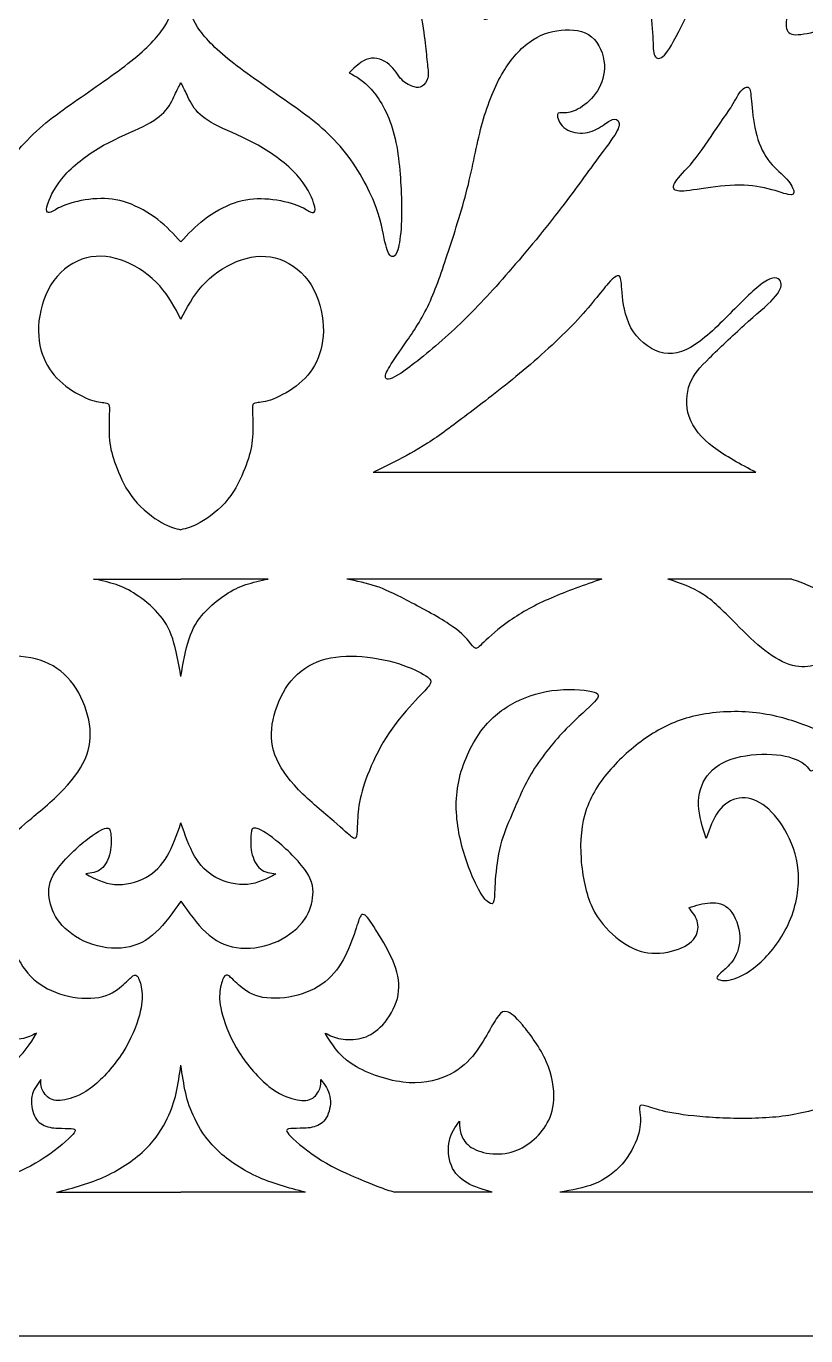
# Model space of a CAD drawing. Header units: millimetres. Extents: x 142 to 455, y 14 to 407.
# Drawn here: x 287.1 to 347.4, y 14.3 to 115.5 of the extents above; entities that cross this region are included whole.
import ezdxf

# ---------------------------------------------------------------- set-up
doc = ezdxf.new("R2010")
doc.units = ezdxf.units.MM
for name, color, linetype in [('Default', 7, 'Continuous'), ('DV1_Layer_1', 7, 'Continuous'), ('Layer_1', 7, 'Continuous')]:
    doc.layers.add(name, color=color, linetype=linetype)

# ---------------------------------------------------------------- blocks, each defined once
blk = doc.blocks.new('SE')
at = {"layer": 'DV1_Layer_1', "color": 7, "linetype": 'Continuous'}
for points, knots in [([(349.11, 124.62), (349.81, 126.5), (350.66, 128.93), (352.33, 134.21), (353.15, 137.07), (354.05, 139.95), (354.13, 139.98), (354.71, 139.99), (355.29, 139.99), (356.36, 139.98), (357.16, 139.96), (357.96, 139.94), (358.49, 139.91), (358.71, 139.7), (358.93, 139.49), (358.76, 138.72), (357.9, 137.26), (357.72, 136.78), (357.53, 136.29), (357.59, 136.05), (357.73, 135.92), (357.87, 135.79), (358.1, 135.78), (359.67, 135.91), (361.02, 136.05), (361.74, 136.09), (362.46, 136.12), (362.56, 136.05), (362.44, 135.66), (362.32, 135.27), (361.97, 134.55), (361.54, 133.08), (361.46, 132.32), (361.72, 131.05), (362.06, 130.54), (362.27, 130.25), (362.47, 129.97), (362.54, 129.91), (362.58, 129.8), (362.62, 129.68), (362.62, 129.51), (362.32, 129.1), (362.03, 128.68), (361.44, 128.03), (360.97, 127.28), (360.5, 126.54), (360.14, 125.71), (359.89, 124.98), (359.63, 124.24), (359.47, 123.6), (359.53, 122.41), (359.74, 121.87), (360.05, 121.48), (360.36, 121.09), (360.76, 120.84), (361.32, 120.76), (361.87, 120.67), (362.59, 120.74), (363.31, 120.79), (364.04, 120.84), (364.79, 120.87), (365.56, 120.85), (366.33, 120.83), (367.13, 120.76), (367.62, 120.65), (368.11, 120.54), (368.3, 120.4), (368.41, 120.22), (368.51, 120.04), (368.54, 119.83), (368.4, 119.4), (368.23, 119.19), (367.68, 118.89), (367.31, 118.8), (366.71, 118.79), (366.1, 118.77), (365.26, 118.83), (364.47, 118.82), (363.69, 118.82), (362.96, 118.74), (361.86, 118.63), (361.49, 118.59), (360.4, 118.17), (359.69, 117.8), (359.15, 116.66), (359.32, 115.89), (359.99, 114.13), (360.49, 113.15), (361.07, 112.03), (361.16, 111.9), (361.29, 111.49), (361.37, 110.92), (360.77, 110.98), (360.34, 111.24), (359.9, 111.5), (359.33, 112), (358.88, 112.32), (358.43, 112.63), (358.1, 112.76), (357.36, 112.76), (356.95, 112.63), (356.6, 112.06), (356.26, 111.49), (355.99, 110.48), (355.62, 108.73), (355.52, 108.01), (355.3, 107.36), (355.08, 106.71), (354.73, 106.13), (354.42, 105.75), (354.1, 105.36), (353.82, 105.16), (353.19, 105.03), (352.85, 105.11), (352.68, 105.41), (352.5, 105.71), (352.5, 106.23), (352.62, 107.76), (352.73, 108.76), (353.28, 110.63), (353.7, 111.5), (353.96, 112.12), (354.22, 112.75), (354.3, 113.12), (354.3, 113.51), (354.29, 113.9), (354.19, 114.32), (353.78, 114.7), (353.36, 115.07), (352.63, 115.42), (350.89, 115.6), (349.88, 115.44), (348.98, 115.27), (348.08, 115.09), (347.29, 114.89), (346.76, 114.86), (346.24, 114.83), (345.96, 114.97), (345.87, 115.34), (345.78, 115.7), (345.86, 116.29), (346.42, 117.94), (346.89, 119.02), (347.39, 120.21), (347.89, 121.41), (348.42, 122.74), (349.11, 124.62)], [0, 0, 0, 0, 0.017241, 0.017241, 0.034483, 0.034483, 0.051724, 0.051724, 0.051724, 0.068966, 0.068966, 0.068966, 0.086207, 0.086207, 0.086207, 0.103448, 0.12069, 0.12069, 0.12069, 0.137931, 0.137931, 0.137931, 0.155172, 0.155172, 0.172414, 0.172414, 0.172414, 0.189655, 0.189655, 0.189655, 0.206897, 0.206897, 0.224138, 0.224138, 0.241379, 0.241379, 0.241379, 0.258621, 0.258621, 0.258621, 0.275862, 0.275862, 0.275862, 0.293103, 0.293103, 0.293103, 0.310345, 0.310345, 0.310345, 0.327586, 0.327586, 0.344828, 0.344828, 0.344828, 0.362069, 0.362069, 0.362069, 0.37931, 0.37931, 0.37931, 0.396552, 0.396552, 0.396552, 0.413793, 0.413793, 0.413793, 0.431034, 0.431034, 0.431034, 0.448276, 0.448276, 0.465517, 0.465517, 0.482759, 0.482759, 0.482759, 0.5, 0.5, 0.5, 0.517241, 0.517241, 0.534483, 0.534483, 0.551724, 0.551724, 0.568966, 0.568966, 0.586207, 0.586207, 0.603448, 0.603448, 0.62069, 0.637931, 0.637931, 0.637931, 0.655172, 0.655172, 0.655172, 0.672414, 0.672414, 0.689655, 0.689655, 0.689655, 0.706897, 0.706897, 0.724138, 0.724138, 0.724138, 0.741379, 0.741379, 0.741379, 0.758621, 0.758621, 0.775862, 0.775862, 0.775862, 0.793103, 0.793103, 0.810345, 0.810345, 0.827586, 0.827586, 0.827586, 0.844828, 0.844828, 0.844828, 0.862069, 0.862069, 0.862069, 0.87931, 0.87931, 0.896552, 0.896552, 0.896552, 0.913793, 0.913793, 0.913793, 0.931034, 0.931034, 0.931034, 0.948276, 0.948276, 0.965517, 0.965517, 0.965517, 1, 1, 1, 1]), ([(321.56, 129.93), (321.85, 131.02), (322.33, 132.45), (323.17, 133.71), (324, 134.97), (325.19, 136.05), (326.22, 136.85), (327.24, 137.65), (328.11, 138.16), (329.23, 138.44), (330.34, 138.71), (331.7, 138.74), (332.9, 138.52), (334.1, 138.31), (335.14, 137.85), (336.75, 136.38), (337.33, 135.37), (337.73, 134.4), (338.12, 133.44), (338.35, 132.52), (338.41, 131.65), (338.47, 130.77), (338.35, 129.92), (337.68, 128.33), (337.13, 127.57), (336.41, 127.04), (335.7, 126.51), (334.83, 126.21), (334.08, 126.26), (333.34, 126.31), (332.73, 126.71), (332.11, 127.11), (332.13, 126.27), (332.14, 125.43), (332.43, 124.64), (332.71, 123.86), (333.27, 123.13), (334.01, 122.7), (334.74, 122.27), (335.65, 122.14), (337.57, 122.6), (338.57, 123.18), (339.3, 123.75), (340.02, 124.31), (340.48, 124.86), (341.22, 125.66), (341.51, 125.91), (341.74, 126.05), (341.97, 126.18), (342.31, 126.21), (342.31, 125.41), (341.67, 123.58), (341.02, 122.16), (340.22, 120.48), (339.41, 118.8), (338.44, 116.87), (337.78, 115.57), (337.11, 114.27), (336.75, 113.6), (336.43, 113.27), (336.11, 112.95), (335.83, 112.96), (335.69, 113.22), (335.55, 113.47), (335.57, 113.97), (335.53, 114.72), (335.5, 115.47), (335.41, 116.47), (334.91, 118.17), (334.5, 118.87), (333.18, 120.01), (332.28, 120.46), (331.52, 120.68), (330.76, 120.9), (330.13, 120.9), (329.19, 120.69), (328.24, 120.49), (326.99, 120.07), (326.07, 119.54), (325.14, 119.02), (324.56, 118.37), (323.59, 117.13), (323.2, 116.53), (322.92, 116.24), (322.63, 115.94), (322.45, 115.96), (322.29, 116.57), (322.13, 117.17), (322, 118.37), (321.84, 119.75), (321.67, 121.13), (321.47, 122.69), (321.35, 123.98), (321.22, 125.27), (321.16, 126.3), (321.17, 127.19), (321.19, 128.08), (321.27, 128.84), (321.56, 129.93)], [0, 0, 0, 0, 0.027027, 0.027027, 0.027027, 0.054054, 0.054054, 0.054054, 0.081081, 0.081081, 0.081081, 0.108108, 0.108108, 0.108108, 0.135135, 0.135135, 0.162162, 0.162162, 0.162162, 0.189189, 0.189189, 0.189189, 0.216216, 0.216216, 0.243243, 0.243243, 0.243243, 0.27027, 0.27027, 0.27027, 0.297297, 0.297297, 0.297297, 0.324324, 0.324324, 0.324324, 0.351351, 0.351351, 0.351351, 0.378378, 0.378378, 0.405405, 0.405405, 0.405405, 0.432432, 0.432432, 0.459459, 0.459459, 0.459459, 0.486486, 0.513514, 0.513514, 0.540541, 0.540541, 0.540541, 0.567568, 0.567568, 0.567568, 0.594595, 0.594595, 0.594595, 0.621622, 0.621622, 0.621622, 0.648649, 0.648649, 0.648649, 0.675676, 0.675676, 0.702703, 0.702703, 0.72973, 0.72973, 0.72973, 0.756757, 0.756757, 0.756757, 0.783784, 0.783784, 0.783784, 0.810811, 0.810811, 0.837838, 0.837838, 0.837838, 0.864865, 0.864865, 0.864865, 0.891892, 0.891892, 0.891892, 0.918919, 0.918919, 0.918919, 0.945946, 0.945946, 0.945946, 1, 1, 1, 1]), ([(299.06, 128.14), (298.87, 126.85), (298.68, 125.57), (298.28, 124.44), (297.88, 123.31), (297.28, 122.34), (296.63, 121.67), (295.98, 121), (295.28, 120.63), (294.32, 120.42), (293.36, 120.21), (292.13, 120.17), (291.23, 120.26), (290.33, 120.36), (289.76, 120.59), (289.24, 121.01), (288.72, 121.44), (288.24, 122.07), (288.09, 122.78), (287.94, 123.48), (288.12, 124.27), (288.29, 125.06), (288.76, 124.56), (289.23, 124.06), (289.89, 123.9), (290.56, 123.74), (291.41, 123.93), (292.57, 124.47), (292.87, 124.83), (293.26, 126.23), (293.34, 127.27), (293.05, 128.19), (292.76, 129.11), (292.09, 129.91), (290.74, 131.1), (290.07, 131.48), (289.13, 131.51), (288.19, 131.54), (286.97, 131.21), (286, 130.62), (285.03, 130.02), (284.3, 129.17), (283.62, 127.85), (282.93, 126.54), (282.29, 124.77), (281.78, 122.78), (281.26, 120.79), (280.88, 118.57), (280.63, 117.09), (280.38, 115.62), (280.26, 114.87), (280.18, 114.22), (280.1, 113.57), (280.06, 113.02), (280.01, 112.57), (279.96, 112.13), (279.9, 111.8), (279.98, 111.52), (280.05, 111.23), (280.25, 110.99), (280.6, 110.75), (280.76, 110.75), (281.3, 110.9), (281.69, 111.06), (282, 111.38), (282.3, 111.7), (282.53, 112.19), (283.37, 112.9), (283.99, 113.13), (285.09, 112.87), (285.57, 112.39), (286.06, 111.9), (285.52, 111.62), (284.97, 111.33), (283.75, 109.95), (283.06, 108.85), (282.65, 107.38), (282.23, 105.91), (282.09, 104.06), (282.03, 102.66), (281.98, 101.27), (282, 100.31), (282.08, 99.56), (282.15, 98.81), (282.26, 98.27), (282.55, 97.68), (282.72, 97.64), (283.02, 97.88), (283.15, 98.17), (283.43, 99.51), (283.59, 100.57), (284.13, 101.91), (284.67, 103.26), (285.6, 104.91), (286.75, 106.23), (287.9, 107.56), (289.27, 108.58), (292.3, 110.7), (293.96, 111.82), (295.2, 112.81), (296.44, 113.8), (297.27, 114.67), (297.77, 115.44), (298.27, 116.2), (298.44, 116.86), (298.6, 117.54), (298.76, 118.23), (298.91, 118.94), (299.06, 119.66)], [0, 0, 0, 0, 0.02439, 0.02439, 0.02439, 0.04878, 0.04878, 0.04878, 0.073171, 0.073171, 0.073171, 0.097561, 0.097561, 0.097561, 0.121951, 0.121951, 0.121951, 0.146341, 0.146341, 0.146341, 0.170732, 0.170732, 0.170732, 0.195122, 0.195122, 0.195122, 0.219512, 0.219512, 0.243902, 0.243902, 0.268293, 0.268293, 0.268293, 0.292683, 0.292683, 0.317073, 0.317073, 0.317073, 0.341463, 0.341463, 0.341463, 0.365854, 0.365854, 0.365854, 0.390244, 0.390244, 0.390244, 0.414634, 0.414634, 0.414634, 0.439024, 0.439024, 0.439024, 0.463415, 0.463415, 0.463415, 0.487805, 0.487805, 0.487805, 0.512195, 0.512195, 0.536585, 0.536585, 0.560976, 0.560976, 0.560976, 0.585366, 0.585366, 0.609756, 0.609756, 0.634146, 0.634146, 0.634146, 0.658537, 0.658537, 0.682927, 0.682927, 0.682927, 0.707317, 0.707317, 0.707317, 0.731707, 0.731707, 0.731707, 0.756098, 0.756098, 0.780488, 0.780488, 0.804878, 0.804878, 0.829268, 0.829268, 0.829268, 0.853659, 0.853659, 0.853659, 0.878049, 0.878049, 0.902439, 0.902439, 0.902439, 0.926829, 0.926829, 0.926829, 0.95122, 0.95122, 0.95122, 1, 1, 1, 1]), ([(299.06, 128.14), (299.25, 126.85), (299.45, 125.57), (299.84, 124.44), (300.24, 123.31), (300.84, 122.34), (301.49, 121.67), (302.14, 121), (302.84, 120.63), (303.8, 120.42), (304.77, 120.21), (306, 120.17), (306.89, 120.26), (307.79, 120.36), (308.37, 120.59), (308.89, 121.01), (309.41, 121.44), (309.88, 122.07), (310.03, 122.78), (310.18, 123.48), (310.01, 124.27), (309.84, 125.06), (309.37, 124.56), (308.89, 124.06), (308.23, 123.9), (307.57, 123.74), (306.71, 123.93), (305.55, 124.47), (305.25, 124.83), (304.87, 126.23), (304.78, 127.27), (305.07, 128.19), (305.37, 129.11), (306.04, 129.91), (307.38, 131.1), (308.05, 131.48), (308.99, 131.51), (309.94, 131.54), (311.15, 131.21), (312.12, 130.62), (313.09, 130.02), (313.82, 129.17), (314.51, 127.85), (315.19, 126.54), (315.83, 124.77), (316.35, 122.78), (316.86, 120.79), (317.25, 118.57), (317.5, 117.09), (317.75, 115.62), (317.86, 114.87), (317.94, 114.22), (318.02, 113.57), (318.06, 113.02), (318.11, 112.57), (318.16, 112.13), (318.22, 111.8), (318.15, 111.52), (318.08, 111.23), (317.88, 110.99), (317.52, 110.75), (317.36, 110.75), (316.82, 110.9), (316.43, 111.06), (316.13, 111.38), (315.82, 111.7), (315.59, 112.19), (314.75, 112.9), (314.13, 113.13), (313.04, 112.87), (312.55, 112.39), (312.06, 111.9), (312.61, 111.62), (313.15, 111.33), (314.38, 109.95), (315.06, 108.85), (315.48, 107.38), (315.89, 105.91), (316.03, 104.06), (316.09, 102.66), (316.15, 101.27), (316.12, 100.31), (316.05, 99.56), (315.98, 98.81), (315.86, 98.27), (315.58, 97.68), (315.41, 97.64), (315.11, 97.88), (314.98, 98.17), (314.69, 99.51), (314.53, 100.57), (313.99, 101.91), (313.45, 103.26), (312.52, 104.91), (311.37, 106.23), (310.22, 107.56), (308.85, 108.58), (305.82, 110.7), (304.17, 111.82), (302.92, 112.81), (301.68, 113.8), (300.85, 114.67), (300.35, 115.44), (299.85, 116.2), (299.68, 116.86), (299.52, 117.54), (299.36, 118.23), (299.21, 118.94), (299.06, 119.66)], [0, 0, 0, 0, 0.02439, 0.02439, 0.02439, 0.04878, 0.04878, 0.04878, 0.073171, 0.073171, 0.073171, 0.097561, 0.097561, 0.097561, 0.121951, 0.121951, 0.121951, 0.146341, 0.146341, 0.146341, 0.170732, 0.170732, 0.170732, 0.195122, 0.195122, 0.195122, 0.219512, 0.219512, 0.243902, 0.243902, 0.268293, 0.268293, 0.268293, 0.292683, 0.292683, 0.317073, 0.317073, 0.317073, 0.341463, 0.341463, 0.341463, 0.365854, 0.365854, 0.365854, 0.390244, 0.390244, 0.390244, 0.414634, 0.414634, 0.414634, 0.439024, 0.439024, 0.439024, 0.463415, 0.463415, 0.463415, 0.487805, 0.487805, 0.487805, 0.512195, 0.512195, 0.536585, 0.536585, 0.560976, 0.560976, 0.560976, 0.585366, 0.585366, 0.609756, 0.609756, 0.634146, 0.634146, 0.634146, 0.658537, 0.658537, 0.682927, 0.682927, 0.682927, 0.707317, 0.707317, 0.707317, 0.731707, 0.731707, 0.731707, 0.756098, 0.756098, 0.780488, 0.780488, 0.804878, 0.804878, 0.829268, 0.829268, 0.829268, 0.853659, 0.853659, 0.853659, 0.878049, 0.878049, 0.902439, 0.902439, 0.902439, 0.926829, 0.926829, 0.926829, 0.95122, 0.95122, 0.95122, 1, 1, 1, 1]), ([(323.66, 95.68), (324.97, 97.15), (326.49, 98.94), (327.76, 100.57), (329.04, 102.19), (330.09, 103.66), (330.89, 104.76), (331.7, 105.86), (332.27, 106.59), (332.59, 107.1), (332.91, 107.61), (332.98, 107.89), (332.92, 108.08), (332.86, 108.28), (332.66, 108.38), (332.41, 108.3), (332.17, 108.22), (331.88, 107.96), (331.5, 107.73), (331.11, 107.49), (330.63, 107.28), (330.11, 107.25), (329.59, 107.22), (329.03, 107.38), (328.3, 108.01), (328.13, 108.48), (328.2, 108.88), (328.44, 108.8), (328.76, 108.82), (329.09, 108.83), (329.49, 108.93), (329.94, 109.21), (330.39, 109.49), (330.89, 109.95), (331.25, 110.52), (331.61, 111.09), (331.84, 111.78), (331.79, 112.55), (331.74, 113.33), (331.41, 114.2), (330.81, 114.7), (330.2, 115.19), (329.31, 115.3), (327.59, 115.12), (326.74, 114.82), (325.97, 114.25), (325.19, 113.69), (324.47, 112.86), (323.85, 111.76), (323.23, 110.66), (322.7, 109.29), (321.9, 106.31), (321.63, 104.69), (321.2, 102.96), (320.76, 101.24), (320.16, 99.39), (319.13, 96.28), (318.7, 95.01), (318.14, 93.86), (317.58, 92.71), (316.88, 91.68), (316.32, 90.88), (315.76, 90.07), (315.35, 89.48), (315.11, 89.06), (314.86, 88.63), (314.79, 88.36), (315.11, 88.18), (315.49, 88.28), (317.29, 89.56), (318.7, 90.73), (319.97, 91.89), (321.23, 93.05), (322.35, 94.21), (323.66, 95.68)], [0, 0, 0, 0, 0.035714, 0.035714, 0.035714, 0.071429, 0.071429, 0.071429, 0.107143, 0.107143, 0.107143, 0.142857, 0.142857, 0.142857, 0.178571, 0.178571, 0.178571, 0.214286, 0.214286, 0.214286, 0.25, 0.25, 0.25, 0.285714, 0.285714, 0.321429, 0.321429, 0.357143, 0.357143, 0.357143, 0.392857, 0.392857, 0.392857, 0.428571, 0.428571, 0.428571, 0.464286, 0.464286, 0.464286, 0.5, 0.5, 0.5, 0.535714, 0.535714, 0.571429, 0.571429, 0.571429, 0.607143, 0.607143, 0.607143, 0.642857, 0.642857, 0.678571, 0.678571, 0.678571, 0.714286, 0.714286, 0.75, 0.75, 0.75, 0.785714, 0.785714, 0.785714, 0.821429, 0.821429, 0.821429, 0.857143, 0.857143, 0.892857, 0.892857, 0.928571, 0.928571, 0.928571, 1, 1, 1, 1]), ([(299.06, 98.84), (298.51, 99.44), (297.96, 100.04), (296.57, 101.11), (295.73, 101.58), (294.13, 102.14), (293.37, 102.22), (291.76, 102.14), (290.9, 101.96), (290.31, 101.76), (289.72, 101.57), (289.39, 101.34), (288.94, 101.09), (288.83, 101.08), (288.75, 101.15), (288.67, 101.22), (288.63, 101.38), (288.8, 101.87), (288.97, 102.36), (289.36, 103.19), (290.86, 104.85), (291.97, 105.68), (293.09, 106.31), (294.2, 106.93), (295.31, 107.36), (296.97, 108.18), (297.51, 108.56), (298.27, 109.46), (298.48, 109.98), (298.65, 110.34), (298.82, 110.7), (298.94, 110.92), (299.06, 111.13)], [0, 0, 0, 0, 0.071429, 0.071429, 0.142857, 0.142857, 0.214286, 0.214286, 0.285714, 0.285714, 0.285714, 0.357143, 0.357143, 0.428571, 0.428571, 0.428571, 0.5, 0.5, 0.5, 0.571429, 0.571429, 0.642857, 0.642857, 0.642857, 0.714286, 0.714286, 0.785714, 0.785714, 0.857143, 0.857143, 0.857143, 1, 1, 1, 1]), ([(299.06, 98.84), (299.61, 99.44), (300.16, 100.04), (301.55, 101.11), (302.4, 101.58), (304, 102.14), (304.75, 102.22), (306.37, 102.14), (307.22, 101.96), (307.82, 101.76), (308.41, 101.57), (308.74, 101.34), (309.18, 101.09), (309.29, 101.08), (309.37, 101.15), (309.45, 101.22), (309.49, 101.38), (309.32, 101.87), (309.15, 102.36), (308.77, 103.19), (307.27, 104.85), (306.15, 105.68), (305.04, 106.31), (303.92, 106.93), (302.81, 107.36), (301.15, 108.18), (300.61, 108.56), (299.85, 109.46), (299.64, 109.98), (299.47, 110.34), (299.3, 110.7), (299.18, 110.92), (299.06, 111.13)], [0, 0, 0, 0, 0.071429, 0.071429, 0.142857, 0.142857, 0.214286, 0.214286, 0.285714, 0.285714, 0.285714, 0.357143, 0.357143, 0.428571, 0.428571, 0.428571, 0.5, 0.5, 0.5, 0.571429, 0.571429, 0.642857, 0.642857, 0.642857, 0.714286, 0.714286, 0.785714, 0.785714, 0.857143, 0.857143, 0.857143, 1, 1, 1, 1]), ([(340.63, 107.87), (340.18, 107.21), (339.51, 106.15), (338.89, 105.36), (338.27, 104.56), (337.7, 104.04), (337.4, 103.64), (337.1, 103.24), (337.07, 102.96), (337.27, 102.84), (337.47, 102.72), (337.9, 102.75), (338.66, 102.86), (339.42, 102.96), (340.52, 103.15), (341.52, 103.21), (342.51, 103.26), (343.39, 103.19), (344.17, 103.02), (344.95, 102.85), (345.62, 102.58), (346.01, 102.51), (346.39, 102.44), (346.49, 102.56), (346.36, 103.06), (346.14, 103.44), (345.38, 104.22), (344.85, 104.64), (344.43, 105.21), (344.01, 105.79), (343.69, 106.53), (343.49, 107.36), (343.29, 108.19), (343.21, 109.1), (343.16, 109.72), (343.11, 110.33), (343.09, 110.65), (342.97, 110.76), (342.84, 110.88), (342.59, 110.79), (342.34, 110.48), (342.08, 110.16), (341.81, 109.62), (341.56, 109.21), (341.31, 108.8), (341.08, 108.53), (340.63, 107.87)], [0, 0, 0, 0, 0.058824, 0.058824, 0.058824, 0.117647, 0.117647, 0.117647, 0.176471, 0.176471, 0.176471, 0.235294, 0.235294, 0.235294, 0.294118, 0.294118, 0.294118, 0.352941, 0.352941, 0.352941, 0.411765, 0.411765, 0.411765, 0.470588, 0.470588, 0.529412, 0.529412, 0.588235, 0.588235, 0.588235, 0.647059, 0.647059, 0.647059, 0.705882, 0.705882, 0.705882, 0.764706, 0.764706, 0.764706, 0.823529, 0.823529, 0.823529, 0.882353, 0.882353, 0.882353, 1, 1, 1, 1]), ([(299.06, 92.88), (298.6, 93.77), (298.13, 94.65), (297.42, 95.44), (296.71, 96.22), (295.76, 96.91), (294.76, 97.32), (293.77, 97.72), (292.74, 97.85), (291.77, 97.61), (290.8, 97.37), (289.89, 96.75), (289.24, 95.86), (288.59, 94.97), (288.2, 93.8), (288.09, 92.73), (287.97, 91.65), (288.13, 90.68), (288.79, 89.07), (289.29, 88.43), (290.56, 87.36), (291.33, 86.93), (292.53, 86.47), (292.96, 86.44), (293.2, 86.41), (293.44, 86.37), (293.56, 86.29), (293.53, 85.69), (293.5, 84.66), (293.49, 83.93), (293.57, 83.28), (293.66, 82.63), (293.84, 82.06), (294.13, 81.33), (294.41, 80.6), (294.8, 79.72), (295.43, 78.95), (296.06, 78.17), (296.93, 77.52), (297.57, 77.15), (298.22, 76.78), (298.64, 76.69), (299.06, 76.6)], [0, 0, 0, 0, 0.058824, 0.058824, 0.058824, 0.117647, 0.117647, 0.117647, 0.176471, 0.176471, 0.176471, 0.235294, 0.235294, 0.235294, 0.294118, 0.294118, 0.294118, 0.352941, 0.352941, 0.411765, 0.411765, 0.470588, 0.470588, 0.529412, 0.529412, 0.529412, 0.588235, 0.647059, 0.647059, 0.705882, 0.705882, 0.705882, 0.764706, 0.764706, 0.764706, 0.823529, 0.823529, 0.823529, 0.882353, 0.882353, 0.882353, 1, 1, 1, 1]), ([(299.06, 92.88), (299.53, 93.77), (299.99, 94.65), (300.7, 95.44), (301.41, 96.22), (302.37, 96.91), (303.36, 97.32), (304.35, 97.72), (305.38, 97.85), (306.35, 97.61), (307.32, 97.37), (308.24, 96.75), (308.89, 95.86), (309.54, 94.97), (309.92, 93.8), (310.04, 92.73), (310.15, 91.65), (309.99, 90.68), (309.34, 89.07), (308.84, 88.43), (307.57, 87.36), (306.79, 86.93), (305.6, 86.47), (305.17, 86.44), (304.92, 86.41), (304.68, 86.37), (304.57, 86.29), (304.6, 85.69), (304.62, 84.66), (304.64, 83.93), (304.55, 83.28), (304.47, 82.63), (304.28, 82.06), (304, 81.33), (303.71, 80.6), (303.32, 79.72), (302.7, 78.95), (302.07, 78.17), (301.2, 77.52), (300.55, 77.15), (299.9, 76.78), (299.48, 76.69), (299.06, 76.6)], [0, 0, 0, 0, 0.058824, 0.058824, 0.058824, 0.117647, 0.117647, 0.117647, 0.176471, 0.176471, 0.176471, 0.235294, 0.235294, 0.235294, 0.294118, 0.294118, 0.294118, 0.352941, 0.352941, 0.411765, 0.411765, 0.470588, 0.470588, 0.529412, 0.529412, 0.529412, 0.588235, 0.647059, 0.647059, 0.705882, 0.705882, 0.705882, 0.764706, 0.764706, 0.764706, 0.823529, 0.823529, 0.823529, 0.882353, 0.882353, 0.882353, 1, 1, 1, 1]), ([(343.51, 81.03), (342.32, 81.66), (341.14, 82.28), (340.22, 82.98), (339.3, 83.69), (338.64, 84.47), (338.35, 85.34), (338.05, 86.2), (338.13, 87.14), (338.4, 87.88), (338.68, 88.61), (339.17, 89.14), (339.92, 89.88), (340.67, 90.63), (341.68, 91.58), (342.6, 92.4), (343.52, 93.23), (344.35, 93.91), (344.85, 94.45), (345.35, 95), (345.52, 95.4), (345.44, 95.7), (345.35, 96.01), (345.01, 96.22), (343.77, 95.55), (342.87, 94.67), (341.87, 93.67), (340.88, 92.67), (339.8, 91.55), (338.81, 90.91), (337.83, 90.26), (336.94, 90.07), (336.07, 90.33), (335.2, 90.6), (334.34, 91.31), (333.85, 92.21), (333.36, 93.11), (333.23, 94.2), (333.16, 94.92), (333.1, 95.65), (333.1, 96.02), (332.86, 96.31), (332.61, 96.22), (332.08, 95.62), (331.54, 95.01), (330.71, 93.88), (329.51, 92.6), (328.3, 91.33), (326.72, 89.9), (325.23, 88.66), (323.75, 87.43), (322.36, 86.39), (321.19, 85.5), (320.02, 84.61), (319.06, 83.89), (318.13, 83.29), (317.2, 82.69), (316.31, 82.22), (315.61, 81.86), (314.91, 81.51), (314.41, 81.27), (313.91, 81.03)], [0, 0, 0, 0, 0.045455, 0.045455, 0.045455, 0.090909, 0.090909, 0.090909, 0.136364, 0.136364, 0.136364, 0.181818, 0.181818, 0.181818, 0.227273, 0.227273, 0.227273, 0.272727, 0.272727, 0.272727, 0.318182, 0.318182, 0.318182, 0.363636, 0.363636, 0.409091, 0.409091, 0.409091, 0.454545, 0.454545, 0.454545, 0.5, 0.5, 0.5, 0.545455, 0.545455, 0.545455, 0.590909, 0.590909, 0.590909, 0.636364, 0.636364, 0.681818, 0.681818, 0.681818, 0.727273, 0.727273, 0.727273, 0.772727, 0.772727, 0.772727, 0.818182, 0.818182, 0.818182, 0.863636, 0.863636, 0.863636, 0.909091, 0.909091, 0.909091, 1, 1, 1, 1]), ([(299.06, 65.25), (298.88, 66.29), (298.7, 67.34), (298.15, 68.99), (297.78, 69.61), (297.28, 70.16), (296.78, 70.72), (296.16, 71.22), (295.61, 71.58), (295.06, 71.95), (294.58, 72.18), (294.05, 72.36), (293.51, 72.53), (292.91, 72.66), (292.31, 72.79)], [0, 0, 0, 0, 0.166667, 0.166667, 0.333333, 0.333333, 0.333333, 0.5, 0.5, 0.5, 0.666667, 0.666667, 0.666667, 1, 1, 1, 1]), ([(299.06, 65.25), (299.24, 66.29), (299.42, 67.34), (299.97, 68.99), (300.34, 69.61), (300.84, 70.16), (301.34, 70.72), (301.97, 71.22), (302.52, 71.58), (303.07, 71.95), (303.54, 72.18), (304.07, 72.36), (304.61, 72.53), (305.21, 72.66), (305.81, 72.79)], [0, 0, 0, 0, 0.166667, 0.166667, 0.333333, 0.333333, 0.333333, 0.5, 0.5, 0.5, 0.666667, 0.666667, 0.666667, 1, 1, 1, 1]), ([(331.6, 72.79), (330.24, 72.32), (328.89, 71.85), (326.46, 70.79), (325.39, 70.21), (324.49, 69.58), (323.6, 68.96), (322.89, 68.31), (322.47, 67.91), (322.06, 67.52), (321.95, 67.39), (321.82, 67.44), (321.69, 67.48), (321.55, 67.69), (321.29, 68.01), (321.03, 68.32), (320.66, 68.74), (319.78, 69.31), (318.9, 69.89), (317.52, 70.63), (315.48, 71.69), (314.82, 72.01), (314.11, 72.24), (313.41, 72.48), (312.65, 72.63), (311.89, 72.79)], [0, 0, 0, 0, 0.1, 0.1, 0.2, 0.2, 0.2, 0.3, 0.3, 0.3, 0.4, 0.4, 0.4, 0.5, 0.5, 0.5, 0.6, 0.6, 0.6, 0.7, 0.7, 0.8, 0.8, 0.8, 1, 1, 1, 1]), ([(346.29, 72.79), (347.39, 72.39), (348.49, 71.99), (349.93, 70.73), (350.28, 69.88), (350.33, 68.39), (350.05, 67.76), (349.64, 67.26), (349.23, 66.76), (348.71, 66.39), (348.15, 66.19), (347.59, 65.98), (347.01, 65.94), (346.34, 66.11), (345.68, 66.29), (344.94, 66.69), (344.2, 67.26), (343.47, 67.82), (342.74, 68.55), (341.96, 69.34), (341.18, 70.13), (340.35, 70.99), (339.47, 71.58), (338.58, 72.16), (337.64, 72.48), (336.7, 72.79)], [0, 0, 0, 0, 0.1, 0.1, 0.2, 0.2, 0.3, 0.3, 0.3, 0.4, 0.4, 0.4, 0.5, 0.5, 0.5, 0.6, 0.6, 0.6, 0.7, 0.7, 0.7, 0.8, 0.8, 0.8, 1, 1, 1, 1]), ([(284.35, 58.35), (283.93, 59.3), (283.39, 60.32), (282.05, 62.21), (281.25, 63.07), (280.71, 63.63), (280.18, 64.19), (279.9, 64.47), (279.8, 64.68), (279.69, 64.89), (279.75, 65.05), (280.55, 65.58), (281.29, 65.95), (282.25, 66.25), (283.2, 66.55), (284.37, 66.78), (285.48, 66.83), (286.59, 66.88), (287.63, 66.75), (288.53, 66.39), (289.43, 66.02), (290.19, 65.42), (290.76, 64.63), (291.34, 63.84), (291.74, 62.85), (292.13, 60.98), (292.11, 60.1), (291.79, 59.2), (291.47, 58.31), (290.84, 57.41), (289.1, 55.61), (286.87, 53.81), (286.1, 53.04), (285.63, 52.68), (285.55, 52.71), (285.5, 52.91), (285.45, 53.1), (285.43, 53.46), (285.41, 53.95), (285.39, 54.44), (285.36, 55.07), (285.2, 55.81), (285.05, 56.55), (284.76, 57.41), (284.35, 58.35)], [0, 0, 0, 0, 0.055556, 0.055556, 0.111111, 0.111111, 0.111111, 0.166667, 0.166667, 0.166667, 0.222222, 0.222222, 0.277778, 0.277778, 0.277778, 0.333333, 0.333333, 0.333333, 0.388889, 0.388889, 0.388889, 0.444444, 0.444444, 0.444444, 0.5, 0.5, 0.555556, 0.555556, 0.555556, 0.611111, 0.611111, 0.666667, 0.722222, 0.722222, 0.777778, 0.777778, 0.777778, 0.833333, 0.833333, 0.833333, 0.888889, 0.888889, 0.888889, 1, 1, 1, 1]), ([(313.78, 58.35), (314.19, 59.3), (314.73, 60.32), (316.08, 62.21), (316.88, 63.07), (317.41, 63.63), (317.95, 64.19), (318.22, 64.47), (318.33, 64.68), (318.43, 64.89), (318.38, 65.05), (317.58, 65.58), (316.83, 65.95), (315.88, 66.25), (314.92, 66.55), (313.75, 66.78), (312.64, 66.83), (311.54, 66.88), (310.49, 66.75), (309.59, 66.39), (308.69, 66.02), (307.94, 65.42), (307.36, 64.63), (306.78, 63.84), (306.38, 62.85), (305.99, 60.98), (306.01, 60.1), (306.33, 59.2), (306.65, 58.31), (307.28, 57.41), (309.02, 55.61), (311.25, 53.81), (312.02, 53.04), (312.49, 52.68), (312.58, 52.71), (312.63, 52.91), (312.68, 53.1), (312.69, 53.46), (312.71, 53.95), (312.73, 54.44), (312.76, 55.07), (312.92, 55.81), (313.08, 56.55), (313.36, 57.41), (313.78, 58.35)], [0, 0, 0, 0, 0.055556, 0.055556, 0.111111, 0.111111, 0.111111, 0.166667, 0.166667, 0.166667, 0.222222, 0.222222, 0.277778, 0.277778, 0.277778, 0.333333, 0.333333, 0.333333, 0.388889, 0.388889, 0.388889, 0.444444, 0.444444, 0.444444, 0.5, 0.5, 0.555556, 0.555556, 0.555556, 0.611111, 0.611111, 0.666667, 0.722222, 0.722222, 0.777778, 0.777778, 0.777778, 0.833333, 0.833333, 0.833333, 0.888889, 0.888889, 0.888889, 1, 1, 1, 1]), ([(324.67, 54.64), (325.06, 55.57), (325.54, 56.77), (326.99, 59.12), (327.94, 60.28), (328.85, 61.21), (329.76, 62.14), (330.61, 62.84), (331.03, 63.29), (331.46, 63.75), (331.44, 63.97), (330.17, 64.25), (328.91, 64.32), (326.57, 64.01), (325.49, 63.62), (324.54, 63.07), (323.59, 62.52), (322.77, 61.81), (322.06, 60.75), (321.35, 59.7), (320.73, 58.3), (320.48, 56.88), (320.23, 55.47), (320.35, 54.04), (320.66, 52.66), (320.97, 51.29), (321.49, 49.96), (321.9, 49.12), (322.32, 48.29), (322.63, 47.94), (322.85, 47.79), (323.07, 47.63), (323.2, 47.66), (323.26, 47.94), (323.32, 48.23), (323.3, 48.77), (323.36, 49.56), (323.42, 50.34), (323.55, 51.37), (323.76, 52.21), (323.97, 53.06), (324.27, 53.71), (324.67, 54.64)], [0, 0, 0, 0, 0.0625, 0.0625, 0.125, 0.125, 0.125, 0.1875, 0.1875, 0.1875, 0.25, 0.25, 0.3125, 0.3125, 0.375, 0.375, 0.375, 0.4375, 0.4375, 0.4375, 0.5, 0.5, 0.5, 0.5625, 0.5625, 0.5625, 0.625, 0.625, 0.625, 0.6875, 0.6875, 0.6875, 0.75, 0.75, 0.75, 0.8125, 0.8125, 0.8125, 0.875, 0.875, 0.875, 1, 1, 1, 1]), ([(332.46, 58.28), (333.33, 59.24), (334.33, 60.08), (336.41, 61.42), (337.5, 61.92), (338.84, 62.22), (340.18, 62.52), (341.78, 62.62), (343.25, 62.48), (344.72, 62.34), (346.06, 61.95), (347.14, 61.56), (348.21, 61.17), (349.01, 60.77), (349.43, 60.49), (349.86, 60.21), (349.92, 60.05), (349.78, 59.8), (349.63, 59.54), (349.29, 59.18), (348.96, 58.86), (348.62, 58.54), (348.29, 58.25), (348.07, 58.1), (347.85, 57.95), (347.74, 57.94), (347.64, 58.04), (347.54, 58.14), (347.45, 58.35), (347.08, 58.6), (346.71, 58.84), (346.05, 59.11), (345.11, 59.21), (344.17, 59.31), (342.94, 59.24), (341.95, 58.97), (340.97, 58.7), (340.22, 58.23), (339.75, 57.59), (339.27, 56.95), (339.05, 56.15), (339.08, 55.32), (339.11, 54.48), (339.38, 53.61), (339.65, 52.74), (339.92, 53.51), (340.2, 54.28), (340.62, 54.85), (341.04, 55.41), (341.61, 55.77), (342.21, 55.86), (342.81, 55.95), (343.44, 55.78), (344.65, 54.94), (345.24, 54.27), (346.25, 52.54), (346.68, 51.48), (346.78, 50.25), (346.88, 49.01), (346.65, 47.6), (346.11, 46.34), (345.56, 45.07), (344.71, 43.96), (343.91, 43.21), (343.11, 42.46), (342.37, 42.07), (341.27, 41.72), (340.91, 41.75), (340.5, 41.86), (340.44, 41.95), (340.5, 42.05), (340.55, 42.16), (340.72, 42.29), (340.97, 42.5), (341.21, 42.7), (341.52, 42.99), (342.07, 43.86), (342.29, 44.45), (342.26, 45.17), (342.22, 45.89), (341.92, 46.74), (341.5, 47.22), (341.07, 47.7), (340.51, 47.8), (339.96, 47.77), (339.41, 47.73), (338.87, 47.56), (338.32, 47.39), (338.58, 47.07), (338.84, 46.76), (338.96, 46.37), (339.08, 45.97), (339.07, 45.5), (338.79, 45.09), (338.51, 44.67), (337.97, 44.32), (337.25, 44.1), (336.54, 43.87), (335.65, 43.79), (334.86, 43.96), (334.07, 44.13), (333.37, 44.56), (332.68, 45.12), (332, 45.69), (331.33, 46.39), (330.85, 47.42), (330.37, 48.46), (330.09, 49.83), (329.99, 51.18), (329.9, 52.53), (330, 53.86), (330.42, 55.05), (330.84, 56.25), (331.58, 57.33), (332.46, 58.28)], [0, 0, 0, 0, 0.02439, 0.02439, 0.04878, 0.04878, 0.04878, 0.073171, 0.073171, 0.073171, 0.097561, 0.097561, 0.097561, 0.121951, 0.121951, 0.121951, 0.146341, 0.146341, 0.146341, 0.170732, 0.170732, 0.170732, 0.195122, 0.195122, 0.195122, 0.219512, 0.219512, 0.219512, 0.243902, 0.243902, 0.243902, 0.268293, 0.268293, 0.268293, 0.292683, 0.292683, 0.292683, 0.317073, 0.317073, 0.317073, 0.341463, 0.341463, 0.341463, 0.365854, 0.365854, 0.365854, 0.390244, 0.390244, 0.390244, 0.414634, 0.414634, 0.414634, 0.439024, 0.439024, 0.463415, 0.463415, 0.487805, 0.487805, 0.487805, 0.512195, 0.512195, 0.512195, 0.536585, 0.536585, 0.536585, 0.560976, 0.560976, 0.585366, 0.585366, 0.609756, 0.609756, 0.609756, 0.634146, 0.634146, 0.634146, 0.658537, 0.658537, 0.682927, 0.682927, 0.682927, 0.707317, 0.707317, 0.707317, 0.731707, 0.731707, 0.731707, 0.756098, 0.756098, 0.756098, 0.780488, 0.780488, 0.780488, 0.804878, 0.804878, 0.804878, 0.829268, 0.829268, 0.829268, 0.853659, 0.853659, 0.853659, 0.878049, 0.878049, 0.878049, 0.902439, 0.902439, 0.902439, 0.926829, 0.926829, 0.926829, 0.95122, 0.95122, 0.95122, 1, 1, 1, 1]), ([(299.06, 47.9), (298.44, 47.02), (297.82, 46.13), (297.13, 45.49), (296.44, 44.84), (295.68, 44.44), (294.78, 44.31), (293.87, 44.17), (292.81, 44.3), (291.89, 44.67), (290.97, 45.03), (290.19, 45.63), (289.69, 46.25), (289.19, 46.87), (288.97, 47.52), (288.89, 48.14), (288.8, 48.77), (288.84, 49.39), (289.38, 50.19), (289.92, 50.99), (291.97, 52.96), (293.51, 53.73), (293.6, 53.47), (293.64, 53.12), (293.67, 52.77), (293.7, 52.2), (293.49, 51.14), (293.24, 50.66), (292.57, 50.11), (292.14, 50.06), (291.71, 50), (292.41, 49.63), (293.11, 49.26), (293.92, 49.19), (294.73, 49.11), (295.64, 49.34), (296.36, 49.73), (297.07, 50.11), (297.58, 50.66), (298, 51.38), (298.42, 52.11), (298.74, 53.03), (299.06, 53.94)], [0, 0, 0, 0, 0.058824, 0.058824, 0.058824, 0.117647, 0.117647, 0.117647, 0.176471, 0.176471, 0.176471, 0.235294, 0.235294, 0.235294, 0.294118, 0.294118, 0.294118, 0.352941, 0.352941, 0.352941, 0.411765, 0.470588, 0.529412, 0.529412, 0.529412, 0.588235, 0.588235, 0.647059, 0.647059, 0.705882, 0.705882, 0.705882, 0.764706, 0.764706, 0.764706, 0.823529, 0.823529, 0.823529, 0.882353, 0.882353, 0.882353, 1, 1, 1, 1]), ([(299.06, 47.9), (299.68, 47.02), (300.3, 46.13), (300.99, 45.49), (301.68, 44.84), (302.44, 44.44), (303.35, 44.31), (304.25, 44.17), (305.31, 44.3), (306.23, 44.67), (307.15, 45.03), (307.94, 45.63), (308.44, 46.25), (308.94, 46.87), (309.15, 47.52), (309.24, 48.14), (309.32, 48.77), (309.28, 49.39), (308.74, 50.19), (308.21, 50.99), (306.15, 52.96), (304.61, 53.73), (304.52, 53.47), (304.49, 53.12), (304.45, 52.77), (304.42, 52.2), (304.64, 51.14), (304.88, 50.66), (305.55, 50.11), (305.98, 50.06), (306.41, 50), (305.71, 49.63), (305.01, 49.26), (304.2, 49.19), (303.4, 49.11), (302.48, 49.34), (301.77, 49.73), (301.05, 50.11), (300.54, 50.66), (300.12, 51.38), (299.7, 52.11), (299.38, 53.03), (299.06, 53.94)], [0, 0, 0, 0, 0.058824, 0.058824, 0.058824, 0.117647, 0.117647, 0.117647, 0.176471, 0.176471, 0.176471, 0.235294, 0.235294, 0.235294, 0.294118, 0.294118, 0.294118, 0.352941, 0.352941, 0.352941, 0.411765, 0.470588, 0.529412, 0.529412, 0.529412, 0.588235, 0.588235, 0.647059, 0.647059, 0.705882, 0.705882, 0.705882, 0.764706, 0.764706, 0.764706, 0.823529, 0.823529, 0.823529, 0.882353, 0.882353, 0.882353, 1, 1, 1, 1]), ([(275.01, 25.4), (275.69, 25.6), (276.38, 25.81), (276.93, 26.12), (277.49, 26.44), (277.92, 26.87), (278.39, 28.05), (278.43, 28.81), (278.3, 29.41), (278.16, 30.01), (277.85, 30.45), (277.53, 30.89), (277.53, 30.68), (277.53, 30.46), (277.42, 29.88), (277.31, 29.51), (276.72, 28.88), (276.25, 28.62), (275.66, 28.48), (275.08, 28.34), (274.38, 28.31), (273.76, 28.44), (273.14, 28.57), (272.59, 28.85), (272.11, 29.22), (271.62, 29.58), (271.19, 30.02), (270.86, 30.56), (270.52, 31.09), (270.28, 31.72), (270.24, 32.56), (270.19, 33.39), (270.35, 34.43), (270.82, 35.5), (271.29, 36.56), (272.08, 37.65), (273.22, 39), (273.58, 39.28), (273.85, 39.35), (274.12, 39.43), (274.31, 39.32), (274.52, 39.04), (274.74, 38.76), (274.98, 38.32), (275.3, 37.75), (275.62, 37.19), (276.02, 36.51), (276.53, 35.9), (277.05, 35.29), (277.68, 34.76), (278.56, 34.38), (279.43, 33.99), (280.56, 33.75), (281.92, 33.91), (283.28, 34.08), (284.86, 34.65), (285.9, 35.35), (286.93, 36.05), (287.42, 36.88), (287.9, 37.7), (287.54, 37.52), (287.19, 37.33), (286.72, 37.25), (286.25, 37.16), (285.66, 37.18), (285.13, 37.3), (284.6, 37.43), (284.13, 37.68), (283.16, 38.63), (282.66, 39.35), (282.41, 40.1), (282.16, 40.85), (282.16, 41.63), (282.36, 42.4), (282.56, 43.17), (282.96, 43.93), (283.8, 45.4), (284.25, 46.12), (284.55, 46.5), (284.85, 46.89), (285, 46.94), (285.25, 46.69), (285.33, 46.37), (285.7, 45.23), (285.99, 44.4), (286.37, 43.65), (286.76, 42.89), (287.24, 42.2), (287.92, 41.67), (288.59, 41.13), (289.44, 40.75), (290.37, 40.55), (291.29, 40.35), (292.27, 40.33), (293.76, 40.72), (294.26, 41.12), (294.61, 41.44), (294.97, 41.76), (295.18, 42), (295.35, 42.12), (295.51, 42.23), (295.63, 42.22), (295.87, 41.8), (296, 41.4), (296.05, 40.92), (296.1, 40.45), (296.07, 39.89), (295.63, 38.28), (295.21, 37.22), (293.91, 35.18), (293.03, 34.19), (292.26, 33.58), (291.49, 32.96), (290.83, 32.72), (290.29, 32.59), (289.74, 32.46), (289.32, 32.45), (288.99, 32.61), (288.66, 32.78), (288.2, 33.46), (288.23, 33.89), (288.24, 34.11), (287.94, 33.71), (287.64, 33.31), (287.54, 32.81), (287.44, 32.32), (287.54, 31.74), (287.74, 31.31), (287.94, 30.89), (288.24, 30.64), (288.62, 30.5), (289, 30.36), (289.46, 30.35), (289.84, 30.34), (290.23, 30.34), (290.54, 30.34), (290.74, 30.29), (290.93, 30.25), (291, 30.16), (290.13, 29.28), (289.19, 28.48), (288.19, 27.86), (287.19, 27.24), (286.13, 26.79), (285.38, 26.48), (284.63, 26.17), (284.19, 25.98), (283.77, 25.82), (283.35, 25.66), (282.95, 25.53), (282.55, 25.4)], [0, 0, 0, 0, 0.017857, 0.017857, 0.017857, 0.035714, 0.035714, 0.053571, 0.053571, 0.053571, 0.071429, 0.071429, 0.071429, 0.089286, 0.089286, 0.107143, 0.107143, 0.125, 0.125, 0.125, 0.142857, 0.142857, 0.142857, 0.160714, 0.160714, 0.160714, 0.178571, 0.178571, 0.178571, 0.196429, 0.196429, 0.196429, 0.214286, 0.214286, 0.214286, 0.232143, 0.232143, 0.25, 0.25, 0.25, 0.267857, 0.267857, 0.267857, 0.285714, 0.285714, 0.285714, 0.303571, 0.303571, 0.303571, 0.321429, 0.321429, 0.321429, 0.339286, 0.339286, 0.339286, 0.357143, 0.357143, 0.357143, 0.375, 0.375, 0.375, 0.392857, 0.392857, 0.392857, 0.410714, 0.410714, 0.410714, 0.428571, 0.428571, 0.446429, 0.446429, 0.446429, 0.464286, 0.464286, 0.464286, 0.482143, 0.482143, 0.5, 0.5, 0.5, 0.517857, 0.517857, 0.535714, 0.535714, 0.553571, 0.553571, 0.553571, 0.571429, 0.571429, 0.571429, 0.589286, 0.589286, 0.589286, 0.607143, 0.607143, 0.625, 0.625, 0.625, 0.642857, 0.642857, 0.642857, 0.660714, 0.660714, 0.678571, 0.678571, 0.678571, 0.696429, 0.696429, 0.714286, 0.714286, 0.732143, 0.732143, 0.732143, 0.75, 0.75, 0.75, 0.767857, 0.767857, 0.767857, 0.785714, 0.803571, 0.803571, 0.803571, 0.821429, 0.821429, 0.821429, 0.839286, 0.839286, 0.839286, 0.857143, 0.857143, 0.857143, 0.875, 0.875, 0.875, 0.892857, 0.892857, 0.892857, 0.910714, 0.910714, 0.928571, 0.928571, 0.928571, 0.946429, 0.946429, 0.946429, 0.964286, 0.964286, 0.964286, 1, 1, 1, 1]), ([(323.12, 25.4), (322.43, 25.6), (321.75, 25.81), (321.19, 26.12), (320.63, 26.44), (320.2, 26.87), (319.73, 28.05), (319.69, 28.81), (319.82, 29.41), (319.96, 30.01), (320.27, 30.45), (320.59, 30.89), (320.59, 30.68), (320.59, 30.46), (320.7, 29.88), (320.82, 29.51), (321.4, 28.88), (321.87, 28.62), (322.46, 28.48), (323.05, 28.34), (323.75, 28.31), (324.37, 28.44), (324.99, 28.57), (325.53, 28.85), (326.02, 29.22), (326.5, 29.58), (326.93, 30.02), (327.26, 30.56), (327.6, 31.09), (327.84, 31.72), (327.89, 32.56), (327.93, 33.39), (327.77, 34.43), (327.3, 35.5), (326.83, 36.56), (326.04, 37.65), (324.9, 39), (324.54, 39.28), (324.27, 39.35), (324, 39.43), (323.82, 39.32), (323.6, 39.04), (323.39, 38.76), (323.15, 38.32), (322.82, 37.75), (322.5, 37.19), (322.1, 36.51), (321.59, 35.9), (321.07, 35.29), (320.45, 34.76), (319.57, 34.38), (318.69, 33.99), (317.56, 33.75), (316.21, 33.91), (314.85, 34.08), (313.26, 34.65), (312.23, 35.35), (311.19, 36.05), (310.71, 36.88), (310.22, 37.7), (310.58, 37.52), (310.94, 37.33), (311.41, 37.25), (311.88, 37.16), (312.46, 37.18), (312.99, 37.3), (313.52, 37.43), (313.99, 37.68), (314.96, 38.63), (315.46, 39.35), (315.71, 40.1), (315.96, 40.85), (315.96, 41.63), (315.76, 42.4), (315.56, 43.17), (315.16, 43.93), (314.32, 45.4), (313.88, 46.12), (313.58, 46.5), (313.28, 46.89), (313.12, 46.94), (312.88, 46.69), (312.79, 46.37), (312.42, 45.23), (312.14, 44.4), (311.75, 43.65), (311.36, 42.89), (310.88, 42.2), (310.21, 41.67), (309.54, 41.13), (308.68, 40.75), (307.76, 40.55), (306.84, 40.35), (305.85, 40.33), (304.37, 40.72), (303.87, 41.12), (303.51, 41.44), (303.15, 41.76), (302.94, 42), (302.77, 42.12), (302.61, 42.23), (302.5, 42.22), (302.25, 41.8), (302.13, 41.4), (302.08, 40.92), (302.02, 40.45), (302.05, 39.89), (302.5, 38.28), (302.91, 37.22), (304.21, 35.18), (305.1, 34.19), (305.87, 33.58), (306.64, 32.96), (307.29, 32.72), (307.84, 32.59), (308.38, 32.46), (308.81, 32.45), (309.14, 32.61), (309.46, 32.78), (309.92, 33.46), (309.89, 33.89), (309.88, 34.11), (310.18, 33.71), (310.48, 33.31), (310.58, 32.81), (310.68, 32.32), (310.58, 31.74), (310.38, 31.31), (310.18, 30.89), (309.88, 30.64), (309.5, 30.5), (309.12, 30.36), (308.67, 30.35), (308.28, 30.34), (307.89, 30.34), (307.58, 30.34), (307.39, 30.29), (307.19, 30.25), (307.12, 30.16), (307.99, 29.28), (308.94, 28.48), (309.94, 27.86), (310.94, 27.24), (311.99, 26.79), (312.74, 26.48), (313.49, 26.17), (313.93, 25.98), (314.36, 25.82), (314.78, 25.66), (315.18, 25.53), (315.58, 25.4)], [0, 0, 0, 0, 0.017857, 0.017857, 0.017857, 0.035714, 0.035714, 0.053571, 0.053571, 0.053571, 0.071429, 0.071429, 0.071429, 0.089286, 0.089286, 0.107143, 0.107143, 0.125, 0.125, 0.125, 0.142857, 0.142857, 0.142857, 0.160714, 0.160714, 0.160714, 0.178571, 0.178571, 0.178571, 0.196429, 0.196429, 0.196429, 0.214286, 0.214286, 0.214286, 0.232143, 0.232143, 0.25, 0.25, 0.25, 0.267857, 0.267857, 0.267857, 0.285714, 0.285714, 0.285714, 0.303571, 0.303571, 0.303571, 0.321429, 0.321429, 0.321429, 0.339286, 0.339286, 0.339286, 0.357143, 0.357143, 0.357143, 0.375, 0.375, 0.375, 0.392857, 0.392857, 0.392857, 0.410714, 0.410714, 0.410714, 0.428571, 0.428571, 0.446429, 0.446429, 0.446429, 0.464286, 0.464286, 0.464286, 0.482143, 0.482143, 0.5, 0.5, 0.5, 0.517857, 0.517857, 0.535714, 0.535714, 0.553571, 0.553571, 0.553571, 0.571429, 0.571429, 0.571429, 0.589286, 0.589286, 0.589286, 0.607143, 0.607143, 0.625, 0.625, 0.625, 0.642857, 0.642857, 0.642857, 0.660714, 0.660714, 0.678571, 0.678571, 0.678571, 0.696429, 0.696429, 0.714286, 0.714286, 0.732143, 0.732143, 0.732143, 0.75, 0.75, 0.75, 0.767857, 0.767857, 0.767857, 0.785714, 0.803571, 0.803571, 0.803571, 0.821429, 0.821429, 0.821429, 0.839286, 0.839286, 0.839286, 0.857143, 0.857143, 0.857143, 0.875, 0.875, 0.875, 0.892857, 0.892857, 0.892857, 0.910714, 0.910714, 0.928571, 0.928571, 0.928571, 0.946429, 0.946429, 0.946429, 0.964286, 0.964286, 0.964286, 1, 1, 1, 1]), ([(289.44, 25.4), (290.74, 25.74), (292.04, 26.09), (293.25, 26.65), (294.46, 27.21), (295.57, 27.98), (296.37, 28.77), (297.17, 29.57), (297.66, 30.38), (298, 31.09), (298.34, 31.79), (298.54, 32.39), (298.69, 33.06), (298.85, 33.73), (298.95, 34.48), (299.06, 35.22)], [0, 0, 0, 0, 0.166667, 0.166667, 0.166667, 0.333333, 0.333333, 0.333333, 0.5, 0.5, 0.5, 0.666667, 0.666667, 0.666667, 1, 1, 1, 1]), ([(308.68, 25.4), (307.38, 25.74), (306.08, 26.09), (304.87, 26.65), (303.67, 27.21), (302.55, 27.98), (301.75, 28.77), (300.95, 29.57), (300.47, 30.38), (300.13, 31.09), (299.78, 31.79), (299.58, 32.39), (299.43, 33.06), (299.28, 33.73), (299.17, 34.48), (299.06, 35.22)], [0, 0, 0, 0, 0.166667, 0.166667, 0.166667, 0.333333, 0.333333, 0.333333, 0.5, 0.5, 0.5, 0.666667, 0.666667, 0.666667, 1, 1, 1, 1]), ([(360.04, 25.4), (360.62, 26.04), (361.19, 26.69), (361.54, 27.4), (361.89, 28.11), (362.14, 29.65), (361.97, 31.11), (361.13, 32.61), (360.37, 33.38), (359.52, 33.81), (358.66, 34.25), (357.7, 34.35), (356.55, 34.21), (355.39, 34.08), (354.03, 33.71), (351.09, 32.75), (349.51, 32.16), (348.09, 31.78), (346.68, 31.39), (345.44, 31.21), (344.01, 31.14), (342.58, 31.06), (340.97, 31.11), (338.32, 31.31), (337.3, 31.46), (335.81, 31.79), (335.35, 31.96), (335.05, 32.06), (334.74, 32.15), (334.58, 32.16), (334.53, 32.06), (334.48, 31.95), (334.54, 31.72), (334.57, 31.34), (334.6, 30.95), (334.6, 30.41), (334.17, 29.05), (333.74, 28.24), (332.58, 26.91), (331.85, 26.39), (331.02, 26.05), (330.2, 25.72), (329.27, 25.56), (328.34, 25.4)], [0, 0, 0, 0, 0.055556, 0.055556, 0.055556, 0.111111, 0.166667, 0.166667, 0.222222, 0.222222, 0.222222, 0.277778, 0.277778, 0.277778, 0.333333, 0.333333, 0.388889, 0.388889, 0.388889, 0.444444, 0.444444, 0.444444, 0.5, 0.5, 0.555556, 0.555556, 0.611111, 0.611111, 0.611111, 0.666667, 0.666667, 0.666667, 0.722222, 0.722222, 0.722222, 0.777778, 0.777778, 0.833333, 0.833333, 0.888889, 0.888889, 0.888889, 1, 1, 1, 1])]:
    blk.add_open_spline(points, degree=3, knots=knots, dxfattribs=at)
for points in [[(343.51, 81.03), (343.51, 81.03), (313.91, 81.03), (313.91, 81.03)], [(292.31, 72.79), (292.31, 72.79), (299.06, 72.79), (299.06, 72.79)], [(305.81, 72.79), (305.81, 72.79), (299.06, 72.79), (299.06, 72.79)], [(331.6, 72.79), (331.6, 72.79), (311.89, 72.79), (311.89, 72.79)], [(346.29, 72.79), (346.29, 72.79), (336.7, 72.79), (336.7, 72.79)], [(289.44, 25.4), (289.44, 25.4), (299.06, 25.4), (299.06, 25.4)], [(308.68, 25.4), (308.68, 25.4), (299.06, 25.4), (299.06, 25.4)], [(323.12, 25.4), (323.12, 25.4), (315.58, 25.4), (315.58, 25.4)], [(360.04, 25.4), (360.04, 25.4), (328.34, 25.4), (328.34, 25.4)]]:
    blk.add_open_spline(points, degree=3, dxfattribs=at)
at = {"layer": 'Layer_1', "color": 7, "linetype": 'Continuous'}
blk.add_line((142.35, 14.31), (454.96, 14.31), dxfattribs=at)

msp = doc.modelspace()

# ---------------------------------------------------------------- block references
at = {"layer": 'Default'}
msp.add_blockref('SE', (0, 0), dxfattribs=at)

doc.saveas('drawing.dxf')
